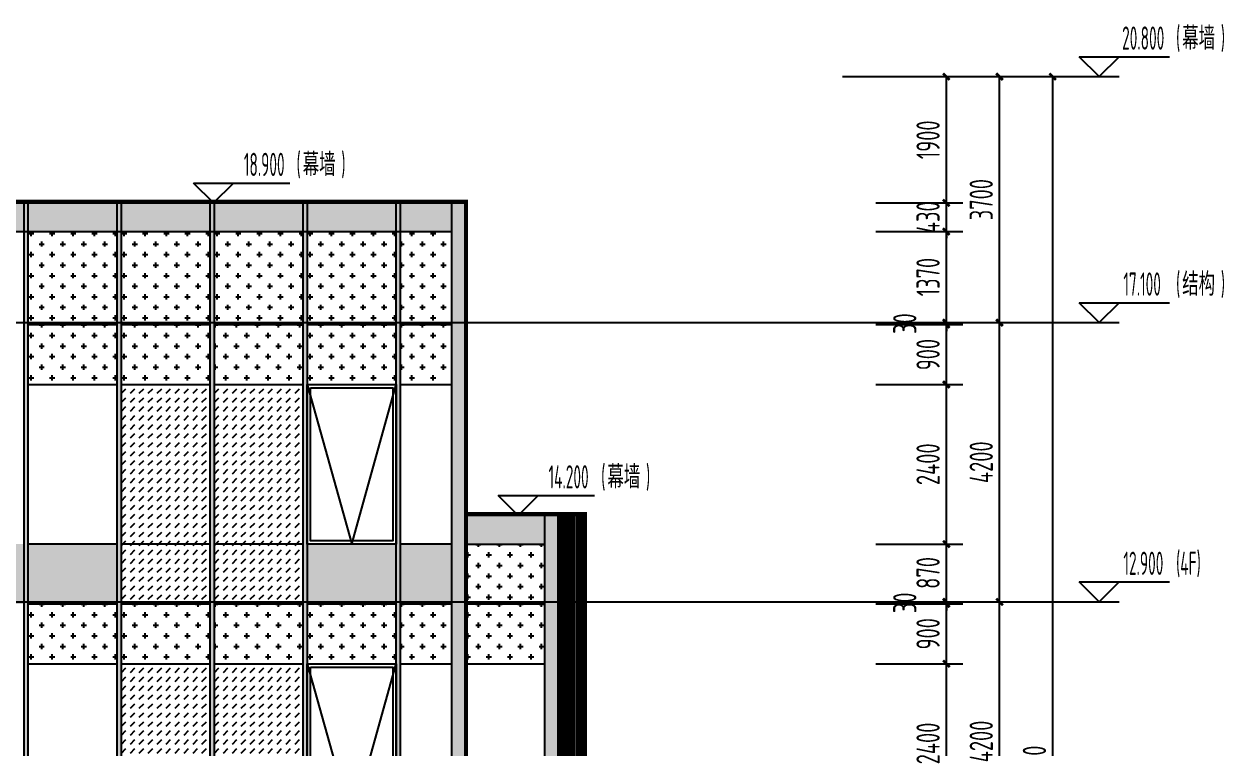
# Model space of a CAD drawing. Extents: x -863035 to 270371, y -8918 to 240488.
# Drawn here: x -811102 to -793047, y 158158 to 169048 of the extents above; entities that cross this region are included whole.
import ezdxf

# ---------------------------------------------------------------- set-up
doc = ezdxf.new("R2010")
doc.units = 0
doc.header["$LTSCALE"] = 1000
doc.header["$MEASUREMENT"] = 0
doc.linetypes.add('109-34 轴网$0$L1$0$$AUDIT_BAD_LTYPE1', pattern=[0])
for name, color, linetype in [('01-标注_尺寸', 124, 'Continuous'), ('01-标注_标高', 200, 'Continuous'), ('01-标注_轴线坐标', 132, 'Continuous'), ('02-TEXT_标注', 130, 'Continuous'), ('05-填充_156', 156, 'Continuous'), ('05-填充_18', 18, 'Continuous'), ('05-填充_天正', 26, 'Continuous'), ('A-C_窗', 140, 'Continuous'), ('D_铝板', 181, 'Continuous'), ('E-立面', 255, 'Continuous'), ('E-立面轮廓', 241, 'Continuous')]:
    doc.layers.add(name, color=color, linetype=linetype)
doc.layers.add('04-不打印_辅助线', color=165, linetype='Continuous', plot=False)
doc.styles.add('_TCH_DIM', font='ROS1', dxfattribs={"width": 0.75, "bigfont": 'JD'})
doc.styles.add('_TCH_DIM_T3', font='ROS1', dxfattribs={"width": 0.75, "bigfont": 'JD'})
doc.dimstyles.new('_TCH_ARCH&&100', dxfattribs={"dimtxt": 350, "dimasz": 100, "dimexe": 250, "dimexo": 300, "dimgap": 100, "dimtad": 1, "dimdec": 0, "dimzin": 0, "dimdsep": 46, "dimtxsty": '_TCH_DIM_T3', "dimblk": 'ARCHTICK', "dimcen": 0.09, "dimclrt": 7, "dimazin": 2, "dimtfac": 1, "dimtdec": 0, "dimtix": 1, "dimtmove": 2, "dimatfit": 3, "dimfxl": 0, "dimtolj": 1, "dimtzin": 0, "dimarcsym": 0})
pattern_1 = [(0, (-1337218.24, 102853.57), (158.75, 158.75), [79.375, -238.125]), (90, (-1337178.55, 102813.88), (-158.75, 158.75), [79.375, -238.125])]
pattern_2 = [(0, (-1337218.24, 107053.57), (158.75, 158.75), [79.375, -238.125]), (90, (-1337178.55, 107013.88), (-158.75, 158.75), [79.375, -238.125])]

# ---------------------------------------------------------------- blocks, each defined once
blk = doc.blocks.new('*U23')
at = {"layer": '05-填充_18'}
h = blk.add_hatch(color=256, dxfattribs=at)
h.dxf.hatch_style = 1
h.paths.add_polyline_path([(60, -15050), (0, -15050), (0, 310), (60, 310)])
blk.add_lwpolyline([(60, -15050), (0, -15050), (0, 310), (60, 310)], close=True)
blk = doc.blocks.new('A$C2DDF4F07')
at = {"layer": 'A-C_窗'}
for points in [[(0, 2400), (1340, 2400), (1340, 0), (0, 0)], [(50, 2350), (1290, 2350), (1290, 50), (50, 50)]]:
    blk.add_lwpolyline(points, close=True, dxfattribs=at)
blk.add_lwpolyline([(0, 2400), (670, 0), (1340, 2400)], dxfattribs=at)
blk = doc.blocks.new('_ArchTick')
at = {"color": 0, "linetype": 'ByBlock', "const_width": 0.4}
blk.add_lwpolyline([(-0.5, -0.5), (0.5, 0.5)], dxfattribs=at)
blk = doc.blocks.new('*D227')
at = {"layer": '01-标注_轴线坐标', "color": 0, "lineweight": -2, "transparency": 16777216}
for p, q in [((-797988, 168256), (-795375, 168256)), ((-795625, 147356), (-795625, 168256)), ((-797988, 147356), (-795375, 147356))]:
    blk.add_line(p, q, dxfattribs=at)
at = {"layer": 'Defpoints', "color": 0, "transparency": 16777216}
for p in [(-798288, 168256), (-795625, 168256), (-798288, 147356)]:
    blk.add_point(p, dxfattribs=at)
at = {"layer": '01-标注_轴线坐标', "color": 0, "lineweight": -2, "transparency": 16777216, "xscale": 100, "yscale": 100, "zscale": 100}
for p, rotation in [((-795625, 168256), 90), ((-795625, 147356), 270)]:
    blk.add_blockref('_ArchTick', p, dxfattribs=dict(at, rotation=rotation))
at = {"layer": '01-标注_轴线坐标', "color": 7, "transparency": 16777216, "insert": (-795900, 157806), "char_height": 350, "attachment_point": 5, "rotation": 90, "style": '_TCH_DIM_T3'}
blk.add_mtext('\\A1;20900', dxfattribs=at)
blk = doc.blocks.new('*D255')
at = {"layer": '01-标注_尺寸', "color": 0, "lineweight": -2, "transparency": 16777216}
for p, q in [((-798288, 168256), (-796975, 168256)), ((-797225, 166356), (-797225, 168256)), ((-798288, 166356), (-796975, 166356))]:
    blk.add_line(p, q, dxfattribs=at)
at = {"layer": 'Defpoints', "color": 0, "transparency": 16777216}
for p in [(-798588, 168256), (-797225, 168256), (-798588, 166356)]:
    blk.add_point(p, dxfattribs=at)
at = {"layer": '01-标注_尺寸', "color": 0, "lineweight": -2, "transparency": 16777216, "xscale": 100, "yscale": 100, "zscale": 100}
for p, rotation in [((-797225, 168256), 90), ((-797225, 166356), 270)]:
    blk.add_blockref('_ArchTick', p, dxfattribs=dict(at, rotation=rotation))
at = {"layer": '01-标注_尺寸', "color": 7, "transparency": 16777216, "insert": (-797500, 167306), "char_height": 350, "attachment_point": 5, "rotation": 90, "style": '_TCH_DIM_T3'}
blk.add_mtext('\\A1;1900', dxfattribs=at)
blk = doc.blocks.new('*D256')
at = {"layer": '01-标注_尺寸', "color": 0, "lineweight": -2, "transparency": 16777216}
for p, q in [((-798288, 166356), (-796975, 166356)), ((-797225, 166356), (-797225, 166456)), ((-797225, 165926), (-797225, 166356)), ((-798288, 165926), (-796975, 165926)), ((-797225, 165926), (-797225, 165826))]:
    blk.add_line(p, q, dxfattribs=at)
at = {"layer": 'Defpoints', "color": 0, "transparency": 16777216}
for p in [(-798588, 166356), (-797225, 166356), (-798588, 165926)]:
    blk.add_point(p, dxfattribs=at)
at = {"layer": '01-标注_尺寸', "color": 0, "lineweight": -2, "transparency": 16777216, "xscale": 100, "yscale": 100, "zscale": 100}
for p, rotation in [((-797225, 166356), 270), ((-797225, 165926), 90)]:
    blk.add_blockref('_ArchTick', p, dxfattribs=dict(at, rotation=rotation))
at = {"layer": '01-标注_尺寸', "color": 7, "transparency": 16777216, "insert": (-797500, 166141), "char_height": 350, "attachment_point": 5, "rotation": 90, "style": '_TCH_DIM_T3'}
blk.add_mtext('\\A1;430', dxfattribs=at)
blk = doc.blocks.new('*D257')
at = {"layer": '01-标注_尺寸', "color": 0, "lineweight": -2, "transparency": 16777216}
for p, q in [((-798288, 165926), (-796975, 165926)), ((-797225, 164556), (-797225, 165926)), ((-798288, 164556), (-796975, 164556))]:
    blk.add_line(p, q, dxfattribs=at)
at = {"layer": 'Defpoints', "color": 0, "transparency": 16777216}
for p in [(-798588, 165926), (-797225, 165926), (-798588, 164556)]:
    blk.add_point(p, dxfattribs=at)
at = {"layer": '01-标注_尺寸', "color": 0, "lineweight": -2, "transparency": 16777216, "xscale": 100, "yscale": 100, "zscale": 100}
for p, rotation in [((-797225, 165926), 90), ((-797225, 164556), 270)]:
    blk.add_blockref('_ArchTick', p, dxfattribs=dict(at, rotation=rotation))
at = {"layer": '01-标注_尺寸', "color": 7, "transparency": 16777216, "insert": (-797500, 165241), "char_height": 350, "attachment_point": 5, "rotation": 90, "style": '_TCH_DIM_T3'}
blk.add_mtext('\\A1;1370', dxfattribs=at)
blk = doc.blocks.new('*D258')
at = {"layer": '01-标注_尺寸', "color": 0, "lineweight": -2, "transparency": 16777216}
for p, q in [((-797225, 164556), (-797225, 164656)), ((-798288, 164556), (-796975, 164556)), ((-798288, 164526), (-796975, 164526)), ((-797225, 164526), (-797225, 164556)), ((-797225, 164526), (-797225, 164426))]:
    blk.add_line(p, q, dxfattribs=at)
at = {"layer": 'Defpoints', "color": 0, "transparency": 16777216}
for p in [(-798588, 164556), (-798588, 164526), (-797225, 164556)]:
    blk.add_point(p, dxfattribs=at)
at = {"layer": '01-标注_尺寸', "color": 0, "lineweight": -2, "transparency": 16777216, "xscale": 100, "yscale": 100, "zscale": 100}
for p, rotation in [((-797225, 164556), 270), ((-797225, 164526), 90)]:
    blk.add_blockref('_ArchTick', p, dxfattribs=dict(at, rotation=rotation))
at = {"layer": '01-标注_尺寸', "color": 7, "transparency": 16777216, "insert": (-797850, 164541), "char_height": 350, "attachment_point": 5, "rotation": 90, "style": '_TCH_DIM_T3'}
blk.add_mtext('\\A1;30', dxfattribs=at)
blk = doc.blocks.new('*D259')
at = {"layer": '01-标注_尺寸', "color": 0, "lineweight": -2, "transparency": 16777216}
for p, q in [((-798288, 164526), (-796975, 164526)), ((-797225, 163626), (-797225, 164526)), ((-798288, 163626), (-796975, 163626))]:
    blk.add_line(p, q, dxfattribs=at)
at = {"layer": 'Defpoints', "color": 0, "transparency": 16777216}
for p in [(-798588, 164526), (-797225, 164526), (-798588, 163626)]:
    blk.add_point(p, dxfattribs=at)
at = {"layer": '01-标注_尺寸', "color": 0, "lineweight": -2, "transparency": 16777216, "xscale": 100, "yscale": 100, "zscale": 100}
for p, rotation in [((-797225, 164526), 90), ((-797225, 163626), 270)]:
    blk.add_blockref('_ArchTick', p, dxfattribs=dict(at, rotation=rotation))
at = {"layer": '01-标注_尺寸', "color": 7, "transparency": 16777216, "insert": (-797500, 164076), "char_height": 350, "attachment_point": 5, "rotation": 90, "style": '_TCH_DIM_T3'}
blk.add_mtext('\\A1;900', dxfattribs=at)
blk = doc.blocks.new('*D260')
at = {"layer": '01-标注_尺寸', "color": 0, "lineweight": -2, "transparency": 16777216}
for p, q in [((-798288, 163626), (-796975, 163626)), ((-797225, 161226), (-797225, 163626)), ((-798288, 161226), (-796975, 161226))]:
    blk.add_line(p, q, dxfattribs=at)
at = {"layer": 'Defpoints', "color": 0, "transparency": 16777216}
for p in [(-798588, 163626), (-797225, 163626), (-798588, 161226)]:
    blk.add_point(p, dxfattribs=at)
at = {"layer": '01-标注_尺寸', "color": 0, "lineweight": -2, "transparency": 16777216, "xscale": 100, "yscale": 100, "zscale": 100}
for p, rotation in [((-797225, 163626), 90), ((-797225, 161226), 270)]:
    blk.add_blockref('_ArchTick', p, dxfattribs=dict(at, rotation=rotation))
at = {"layer": '01-标注_尺寸', "color": 7, "transparency": 16777216, "insert": (-797500, 162426), "char_height": 350, "attachment_point": 5, "rotation": 90, "style": '_TCH_DIM_T3'}
blk.add_mtext('\\A1;2400', dxfattribs=at)
blk = doc.blocks.new('*D261')
at = {"layer": '01-标注_尺寸', "color": 0, "lineweight": -2, "transparency": 16777216}
for p, q in [((-798288, 161226), (-796975, 161226)), ((-797225, 160356), (-797225, 161226)), ((-798288, 160356), (-796975, 160356))]:
    blk.add_line(p, q, dxfattribs=at)
at = {"layer": 'Defpoints', "color": 0, "transparency": 16777216}
for p in [(-798588, 161226), (-797225, 161226), (-798588, 160356)]:
    blk.add_point(p, dxfattribs=at)
at = {"layer": '01-标注_尺寸', "color": 0, "lineweight": -2, "transparency": 16777216, "xscale": 100, "yscale": 100, "zscale": 100}
for p, rotation in [((-797225, 161226), 90), ((-797225, 160356), 270)]:
    blk.add_blockref('_ArchTick', p, dxfattribs=dict(at, rotation=rotation))
at = {"layer": '01-标注_尺寸', "color": 7, "transparency": 16777216, "insert": (-797500, 160791), "char_height": 350, "attachment_point": 5, "rotation": 90, "style": '_TCH_DIM_T3'}
blk.add_mtext('\\A1;870', dxfattribs=at)
blk = doc.blocks.new('*D262')
at = {"layer": '01-标注_尺寸', "color": 0, "lineweight": -2, "transparency": 16777216}
for p, q in [((-798288, 160356), (-796975, 160356)), ((-798288, 160326), (-796975, 160326)), ((-797225, 160356), (-797225, 160456)), ((-797225, 160326), (-797225, 160356)), ((-797225, 160326), (-797225, 160226))]:
    blk.add_line(p, q, dxfattribs=at)
at = {"layer": 'Defpoints', "color": 0, "transparency": 16777216}
for p in [(-798588, 160356), (-798588, 160326), (-797225, 160356)]:
    blk.add_point(p, dxfattribs=at)
at = {"layer": '01-标注_尺寸', "color": 0, "lineweight": -2, "transparency": 16777216, "xscale": 100, "yscale": 100, "zscale": 100}
for p, rotation in [((-797225, 160356), 270), ((-797225, 160326), 90)]:
    blk.add_blockref('_ArchTick', p, dxfattribs=dict(at, rotation=rotation))
at = {"layer": '01-标注_尺寸', "color": 7, "transparency": 16777216, "insert": (-797850, 160341), "char_height": 350, "attachment_point": 5, "rotation": 90, "style": '_TCH_DIM_T3'}
blk.add_mtext('\\A1;30', dxfattribs=at)
blk = doc.blocks.new('*D263')
at = {"layer": '01-标注_尺寸', "color": 0, "lineweight": -2, "transparency": 16777216}
for p, q in [((-798288, 160326), (-796975, 160326)), ((-797225, 159426), (-797225, 160326)), ((-798288, 159426), (-796975, 159426))]:
    blk.add_line(p, q, dxfattribs=at)
at = {"layer": 'Defpoints', "color": 0, "transparency": 16777216}
for p in [(-798588, 160326), (-797225, 160326), (-798588, 159426)]:
    blk.add_point(p, dxfattribs=at)
at = {"layer": '01-标注_尺寸', "color": 0, "lineweight": -2, "transparency": 16777216, "xscale": 100, "yscale": 100, "zscale": 100}
for p, rotation in [((-797225, 160326), 90), ((-797225, 159426), 270)]:
    blk.add_blockref('_ArchTick', p, dxfattribs=dict(at, rotation=rotation))
at = {"layer": '01-标注_尺寸', "color": 7, "transparency": 16777216, "insert": (-797500, 159876), "char_height": 350, "attachment_point": 5, "rotation": 90, "style": '_TCH_DIM_T3'}
blk.add_mtext('\\A1;900', dxfattribs=at)
blk = doc.blocks.new('*D264')
at = {"layer": '01-标注_尺寸', "color": 0, "lineweight": -2, "transparency": 16777216}
for p, q in [((-798288, 159426), (-796975, 159426)), ((-797225, 157026), (-797225, 159426)), ((-798288, 157026), (-796975, 157026))]:
    blk.add_line(p, q, dxfattribs=at)
at = {"layer": 'Defpoints', "color": 0, "transparency": 16777216}
for p in [(-798588, 159426), (-797225, 159426), (-798588, 157026)]:
    blk.add_point(p, dxfattribs=at)
at = {"layer": '01-标注_尺寸', "color": 0, "lineweight": -2, "transparency": 16777216, "xscale": 100, "yscale": 100, "zscale": 100}
for p, rotation in [((-797225, 159426), 90), ((-797225, 157026), 270)]:
    blk.add_blockref('_ArchTick', p, dxfattribs=dict(at, rotation=rotation))
at = {"layer": '01-标注_尺寸', "color": 7, "transparency": 16777216, "insert": (-797500, 158226), "char_height": 350, "attachment_point": 5, "rotation": 90, "style": '_TCH_DIM_T3'}
blk.add_mtext('\\A1;2400', dxfattribs=at)
blk = doc.blocks.new('*D278')
at = {"layer": '01-标注_轴线坐标', "color": 0, "lineweight": -2, "transparency": 16777216}
for p, q in [((-798788, 160356), (-796175, 160356)), ((-796425, 156156), (-796425, 160356)), ((-798788, 156156), (-796175, 156156))]:
    blk.add_line(p, q, dxfattribs=at)
at = {"layer": 'Defpoints', "color": 0, "transparency": 16777216}
for p in [(-799088, 160356), (-796425, 160356), (-799088, 156156)]:
    blk.add_point(p, dxfattribs=at)
at = {"layer": '01-标注_轴线坐标', "color": 0, "lineweight": -2, "transparency": 16777216, "xscale": 100, "yscale": 100, "zscale": 100}
for p, rotation in [((-796425, 160356), 90), ((-796425, 156156), 270)]:
    blk.add_blockref('_ArchTick', p, dxfattribs=dict(at, rotation=rotation))
at = {"layer": '01-标注_轴线坐标', "color": 7, "transparency": 16777216, "insert": (-796700, 158256), "char_height": 350, "attachment_point": 5, "rotation": 90, "style": '_TCH_DIM_T3'}
blk.add_mtext('\\A1;4200', dxfattribs=at)
blk = doc.blocks.new('*D279')
at = {"layer": '01-标注_轴线坐标', "color": 0, "lineweight": -2, "transparency": 16777216}
for p, q in [((-798788, 164556), (-796175, 164556)), ((-796425, 160356), (-796425, 164556)), ((-798788, 160356), (-796175, 160356))]:
    blk.add_line(p, q, dxfattribs=at)
at = {"layer": 'Defpoints', "color": 0, "transparency": 16777216}
for p in [(-799088, 164556), (-796425, 164556), (-799088, 160356)]:
    blk.add_point(p, dxfattribs=at)
at = {"layer": '01-标注_轴线坐标', "color": 0, "lineweight": -2, "transparency": 16777216, "xscale": 100, "yscale": 100, "zscale": 100}
for p, rotation in [((-796425, 164556), 90), ((-796425, 160356), 270)]:
    blk.add_blockref('_ArchTick', p, dxfattribs=dict(at, rotation=rotation))
at = {"layer": '01-标注_轴线坐标', "color": 7, "transparency": 16777216, "insert": (-796700, 162456), "char_height": 350, "attachment_point": 5, "rotation": 90, "style": '_TCH_DIM_T3'}
blk.add_mtext('\\A1;4200', dxfattribs=at)
blk = doc.blocks.new('*D280')
at = {"layer": '01-标注_轴线坐标', "color": 0, "lineweight": -2, "transparency": 16777216}
for p, q in [((-798788, 168256), (-796175, 168256)), ((-796425, 164556), (-796425, 168256)), ((-798788, 164556), (-796175, 164556))]:
    blk.add_line(p, q, dxfattribs=at)
at = {"layer": 'Defpoints', "color": 0, "transparency": 16777216}
for p in [(-799088, 168256), (-796425, 168256), (-799088, 164556)]:
    blk.add_point(p, dxfattribs=at)
at = {"layer": '01-标注_轴线坐标', "color": 0, "lineweight": -2, "transparency": 16777216, "xscale": 100, "yscale": 100, "zscale": 100}
for p, rotation in [((-796425, 168256), 90), ((-796425, 164556), 270)]:
    blk.add_blockref('_ArchTick', p, dxfattribs=dict(at, rotation=rotation))
at = {"layer": '01-标注_轴线坐标', "color": 7, "transparency": 16777216, "insert": (-796700, 166406), "char_height": 350, "attachment_point": 5, "rotation": 90, "style": '_TCH_DIM_T3'}
blk.add_mtext('\\A1;3700', dxfattribs=at)

msp = doc.modelspace()

# ---------------------------------------------------------------- hatches: boundary and pattern name
at = {"layer": '05-填充_156'}
h = msp.add_hatch(dxfattribs=at)
h.set_pattern_fill('CROSS', color=136, scale=100)
h.set_pattern_definition([(0, (-1341418.24, 107953.57), (158.75, 158.75), [79.375, -238.125]), (90, (-1341378.55, 107913.88), (-158.75, 158.75), [79.375, -238.125])])
h.paths.add_polyline_path([(-809701.8, 165926.2), (-811041.8, 165926.2), (-811041.8, 164526.2), (-809701.8, 164526.2)])
h = msp.add_hatch(dxfattribs=at)
h.set_pattern_fill('CROSS', color=136, scale=100)
h.set_pattern_definition([(0, (-1340018.24, 107953.57), (158.75, 158.75), [79.375, -238.125]), (90, (-1339978.55, 107913.88), (-158.75, 158.75), [79.375, -238.125])])
h.paths.add_polyline_path([(-808301.8, 165926.2), (-809641.8, 165926.2), (-809641.8, 164526.2), (-808301.8, 164526.2)])
h = msp.add_hatch(dxfattribs=at)
h.set_pattern_fill('CROSS', color=136, scale=100)
h.set_pattern_definition([(0, (-1338618.24, 107953.57), (158.75, 158.75), [79.375, -238.125]), (90, (-1338578.55, 107913.88), (-158.75, 158.75), [79.375, -238.125])])
h.paths.add_polyline_path([(-806901.8, 165926.2), (-808241.8, 165926.2), (-808241.8, 164526.2), (-806901.8, 164526.2)])
h = msp.add_hatch(dxfattribs=at)
h.set_pattern_fill('CROSS', color=136, scale=100)
h.set_pattern_definition([(0, (-1337218.24, 107953.57), (158.75, 158.75), [79.375, -238.125]), (90, (-1337178.55, 107913.88), (-158.75, 158.75), [79.375, -238.125])])
h.paths.add_polyline_path([(-805501.8, 165926.2), (-806841.8, 165926.2), (-806841.8, 164526.2), (-805501.8, 164526.2)])
h = msp.add_hatch(dxfattribs=at)
h.set_pattern_fill('CROSS', color=136, scale=100)
h.set_pattern_definition([(0, (-1334418.24, 107953.57), (158.75, 158.75), [79.375, -238.125]), (90, (-1334378.55, 107913.88), (-158.75, 158.75), [79.375, -238.125])])
h.paths.add_polyline_path([(-804671.8, 165926.2), (-805441.8, 165926.2), (-805441.8, 164526.2), (-804671.8, 164526.2)])
h = msp.add_hatch(dxfattribs=at)
h.set_pattern_fill('CROSS', color=136, scale=100)
h.set_pattern_definition([(0, (-1341418.24, 107053.57), (158.75, 158.75), [79.375, -238.125]), (90, (-1341378.55, 107013.88), (-158.75, 158.75), [79.375, -238.125])])
h.paths.add_polyline_path([(-809701.8, 164526.2), (-811041.8, 164526.2), (-811041.8, 163626.2), (-809701.8, 163626.2)])
h = msp.add_hatch(dxfattribs=at)
h.set_pattern_fill('CROSS', color=136, scale=100)
h.set_pattern_definition([(0, (-1340018.24, 107053.57), (158.75, 158.75), [79.375, -238.125]), (90, (-1339978.55, 107013.88), (-158.75, 158.75), [79.375, -238.125])])
h.paths.add_polyline_path([(-808301.8, 164526.2), (-809641.8, 164526.2), (-809641.8, 163626.2), (-808301.8, 163626.2)])
h = msp.add_hatch(dxfattribs=at)
h.set_pattern_fill('CROSS', color=136, scale=100)
h.set_pattern_definition(pattern_2)
h.paths.add_polyline_path([(-806901.8, 164526.2), (-808241.8, 164526.2), (-808241.8, 163626.2), (-806901.8, 163626.2)])
h = msp.add_hatch(dxfattribs=at)
h.set_pattern_fill('CROSS', color=136, scale=100)
h.set_pattern_definition(pattern_2)
h.paths.add_polyline_path([(-805501.8, 164526.2), (-806841.8, 164526.2), (-806841.8, 163626.2), (-805501.8, 163626.2)])
h = msp.add_hatch(dxfattribs=at)
h.set_pattern_fill('CROSS', color=136, scale=100)
h.set_pattern_definition([(0, (-1334418.24, 107053.57), (158.75, 158.75), [79.375, -238.125]), (90, (-1334378.55, 107013.88), (-158.75, 158.75), [79.375, -238.125])])
h.paths.add_polyline_path([(-804671.8, 164526.2), (-805441.8, 164526.2), (-805441.8, 163626.2), (-804671.8, 163626.2)])
h = msp.add_hatch(dxfattribs=at)
h.set_pattern_fill('DASH', color=256, scale=100, angle=45)
h.set_pattern_definition([(45, (-1338618.24, 107053.57), (1e-14, 134.703842), [95.25, -95.25])])
h.paths.add_polyline_path([(-808301.8, 163626.2), (-809641.8, 163626.2), (-809641.8, 160326.2), (-808301.8, 160326.2)])
h = msp.add_hatch(dxfattribs=at)
h.set_pattern_fill('DASH', color=256, scale=100, angle=45)
h.set_pattern_definition([(45, (-1337218.24, 107053.57), (1e-14, 134.703842), [95.25, -95.25])])
h.paths.add_polyline_path([(-806901.8, 163626.2), (-808241.8, 163626.2), (-808241.8, 160326.2), (-806901.8, 160326.2)])
h = msp.add_hatch(dxfattribs=at)
h.set_pattern_fill('CROSS', color=136, scale=100)
h.set_pattern_definition([(0, (-1334848.24, 103753.57), (158.75, 158.75), [79.375, -238.125]), (90, (-1334808.55, 103713.88), (-158.75, 158.75), [79.375, -238.125])])
h.paths.add_polyline_path([(-803271.8, 161226.2), (-804471.8, 161226.2), (-804471.8, 160326.2), (-803271.8, 160326.2)])
h = msp.add_hatch(dxfattribs=at)
h.set_pattern_fill('CROSS', color=136, scale=100)
h.set_pattern_definition([(0, (-1341418.24, 102853.57), (158.75, 158.75), [79.375, -238.125]), (90, (-1341378.55, 102813.88), (-158.75, 158.75), [79.375, -238.125])])
h.paths.add_polyline_path([(-809701.8, 160326.2), (-811041.8, 160326.2), (-811041.8, 159426.2), (-809701.8, 159426.2)])
h = msp.add_hatch(dxfattribs=at)
h.set_pattern_fill('CROSS', color=136, scale=100)
h.set_pattern_definition([(0, (-1340018.24, 102853.57), (158.75, 158.75), [79.375, -238.125]), (90, (-1339978.55, 102813.88), (-158.75, 158.75), [79.375, -238.125])])
h.paths.add_polyline_path([(-808301.8, 160326.2), (-809641.8, 160326.2), (-809641.8, 159426.2), (-808301.8, 159426.2)])
h = msp.add_hatch(dxfattribs=at)
h.set_pattern_fill('CROSS', color=136, scale=100)
h.set_pattern_definition(pattern_1)
h.paths.add_polyline_path([(-806901.8, 160326.2), (-808241.8, 160326.2), (-808241.8, 159426.2), (-806901.8, 159426.2)])
h = msp.add_hatch(dxfattribs=at)
h.set_pattern_fill('CROSS', color=136, scale=100)
h.set_pattern_definition(pattern_1)
h.paths.add_polyline_path([(-805501.8, 160326.2), (-806841.8, 160326.2), (-806841.8, 159426.2), (-805501.8, 159426.2)])
h = msp.add_hatch(dxfattribs=at)
h.set_pattern_fill('CROSS', color=136, scale=100)
h.set_pattern_definition([(0, (-1334418.24, 102853.57), (158.75, 158.75), [79.375, -238.125]), (90, (-1334378.55, 102813.88), (-158.75, 158.75), [79.375, -238.125])])
h.paths.add_polyline_path([(-804671.8, 160326.2), (-805441.8, 160326.2), (-805441.8, 159426.2), (-804671.8, 159426.2)])
h = msp.add_hatch(dxfattribs=at)
h.set_pattern_fill('CROSS', color=136, scale=100)
h.set_pattern_definition([(0, (-1334848.24, 102853.57), (158.75, 158.75), [79.375, -238.125]), (90, (-1334808.55, 102813.88), (-158.75, 158.75), [79.375, -238.125])])
h.paths.add_polyline_path([(-803271.8, 160326.2), (-804471.8, 160326.2), (-804471.8, 159426.2), (-803271.8, 159426.2)])
h = msp.add_hatch(dxfattribs=at)
h.set_pattern_fill('DASH', color=256, scale=100, angle=45)
h.set_pattern_definition([(45, (-1338618.24, 102853.57), (1e-14, 134.703842), [95.25, -95.25])])
h.paths.add_polyline_path([(-808301.8, 159426.2), (-809641.8, 159426.2), (-809641.8, 156126.2), (-808301.8, 156126.2)])
h = msp.add_hatch(dxfattribs=at)
h.set_pattern_fill('DASH', color=256, scale=100, angle=45)
h.set_pattern_definition([(45, (-1337218.24, 102853.57), (1e-14, 134.703842), [95.25, -95.25])])
h.paths.add_polyline_path([(-806901.8, 159426.2), (-808241.8, 159426.2), (-808241.8, 156126.2), (-806901.8, 156126.2)])
at = {"layer": '05-填充_18'}
h = msp.add_hatch(color=256, dxfattribs=at)
h.dxf.hatch_style = 1
h.paths.add_polyline_path([(-804671.8, 166356.2), (-815871.8, 166356.2), (-815871.8, 165926.2), (-804671.8, 165926.2)])
h = msp.add_hatch(color=256, dxfattribs=at)
h.dxf.hatch_style = 1
h.paths.add_polyline_path([(-804471.8, 166356.2), (-804671.8, 166356.2), (-804671.8, 150996.2), (-804471.8, 150996.2)])
h = msp.add_hatch(color=256, dxfattribs=at)
h.dxf.hatch_style = 1
h.paths.add_polyline_path([(-803271.8, 161656.2), (-804471.8, 161656.2), (-804471.8, 161226.2), (-803271.8, 161226.2)])
h = msp.add_hatch(color=256, dxfattribs=at)
h.dxf.hatch_style = 1
h.paths.add_polyline_path([(-802681.8, 161656.2), (-803271.8, 161656.2), (-803271.8, 150996.2), (-802681.8, 150996.2)])
at = {"layer": '05-填充_天正'}
h = msp.add_hatch(dxfattribs=at)
h.set_pattern_fill('AR-CONC', color=256, scale=200)
h.set_pattern_definition([(50, (-468083.67, 4200), (364.36934, -31.87817), [38.1, -419.1]), (355, (-468083.67, 4200), (-70.48565, 382.1133), [30.48, -335.28]), (100.451, (-468053.3, 4197.34), (293.885, 350.23338), [32.38, -356.18]), (46.1842, (-468083.67, 4301.6), (542.1581, -84.08466), [57.15, -628.65]), (96.6356, (-468038.5, 4294.6), (474.8085, 494.8511), [48.57, -534.27]), (351.184, (-468083.67, 4301.6), (474.8092, 494.8502), [45.72, -502.92]), (21, (-468032.87, 4276.2), (303.22976, -204.53104), [38.1, -419.1]), (326, (-468032.87, 4276.2), (123.60406, 368.37593), [30.48, -335.28]), (71.4514, (-468007.6, 4259.16), (426.83298, 163.84572), [32.38, -356.18]), (37.5, (-468083.67, 4200), (6.177207, 169.110078), [0, -331.216, 0, -340.36, 0, -336.55]), (7.5, (-468083.67, 4200), (133.639325, 200.36115), [0, -194.056, 0, -323.596, 0, -128.27]), (327.5, (-468196.95, 4200), (271.18119, -11.45749), [0, -127, 0, -396.24, 0, -525.78]), (317.5, (-468247.75, 4200), (296.25836, 50.85298), [0, -165.1, 0, -263.144, 0, -373.38])])
h.paths.add_polyline_path([(-805441.8, 160326.2), (-804671.8, 160326.2), (-804671.8, 161226.2), (-805441.8, 161226.2)])
h.paths.add_polyline_path([(-806841.8, 160326.2), (-805501.8, 160326.2), (-805501.8, 161226.2), (-806841.8, 161226.2)])
h.paths.add_polyline_path([(-811041.8, 161226.2), (-809701.8, 161226.2), (-809701.8, 160326.2), (-811041.8, 160326.2)])
h.paths.add_polyline_path([(-812441.8, 160326.2), (-811101.8, 160326.2), (-811101.8, 161226.2), (-812441.8, 161226.2)])
h.paths.add_polyline_path([(-813841.8, 161226.2), (-812501.8, 161226.2), (-812501.8, 160326.2), (-813841.8, 160326.2)])
h.paths.add_polyline_path([(-815241.8, 160326.2), (-813901.8, 160326.2), (-813901.8, 161226.2), (-815241.8, 161226.2)])
h.paths.add_polyline_path([(-816641.8, 160326.2), (-815871.8, 160326.2), (-815871.8, 161226.2), (-816641.8, 161226.2)])
h.paths.add_polyline_path([(-818041.8, 161226.2), (-816701.8, 161226.2), (-816701.8, 160326.2), (-818041.8, 160326.2)])
h.paths.add_polyline_path([(-819441.8, 160326.2), (-818101.8, 160326.2), (-818101.8, 161226.2), (-819441.8, 161226.2)])
h.paths.add_polyline_path([(-820841.8, 160326.2), (-819501.8, 160326.2), (-819501.8, 161226.2), (-820841.8, 161226.2)])
h.paths.add_polyline_path([(-822241.8, 161226.2), (-821471.8, 161226.2), (-821471.8, 160326.2), (-822241.8, 160326.2)])
h.paths.add_polyline_path([(-823641.8, 160326.2), (-822301.8, 160326.2), (-822301.8, 161226.2), (-823641.8, 161226.2)])
h.paths.add_polyline_path([(-827841.8, 160326.2), (-826501.8, 160326.2), (-826501.8, 161226.2), (-827841.8, 161226.2)])
h.paths.add_polyline_path([(-829241.8, 161226.2), (-827901.8, 161226.2), (-827901.8, 160326.2), (-829241.8, 160326.2)])
h.paths.add_polyline_path([(-830641.8, 160326.2), (-829301.8, 160326.2), (-829301.8, 161226.2), (-830641.8, 161226.2)])
h.paths.add_polyline_path([(-832041.8, 161226.2), (-830701.8, 161226.2), (-830701.8, 160326.2), (-832041.8, 160326.2)])
h.paths.add_polyline_path([(-832471.8, 160326.2), (-832101.8, 160326.2), (-832101.8, 161226.2), (-832471.8, 161226.2)])
h.paths.add_polyline_path([(-833441.8, 160326.2), (-832671.8, 160326.2), (-832671.8, 161226.2), (-833441.8, 161226.2)])
h.paths.add_polyline_path([(-836241.8, 161226.2), (-834901.8, 161226.2), (-834901.8, 160326.2), (-836241.8, 160326.2)])
h.paths.add_polyline_path([(-837641.8, 160326.2), (-836301.8, 160326.2), (-836301.8, 161226.2), (-837641.8, 161226.2)])
h.paths.add_polyline_path([(-839041.8, 161226.2), (-837701.8, 161226.2), (-837701.8, 160326.2), (-839041.8, 160326.2)])
h.paths.add_polyline_path([(-840441.8, 160326.2), (-839101.8, 160326.2), (-839101.8, 161226.2), (-840441.8, 161226.2)])
h.paths.add_polyline_path([(-844641.8, 161226.2), (-843301.8, 161226.2), (-843301.8, 160326.2), (-844641.8, 160326.2)])
h.paths.add_polyline_path([(-846041.8, 160326.2), (-844701.8, 160326.2), (-844701.8, 161226.2), (-846041.8, 161226.2)])
h.paths.add_polyline_path([(-847441.8, 160326.2), (-846101.8, 160326.2), (-846101.8, 161226.2), (-847441.8, 161226.2)])
h.paths.add_polyline_path([(-848841.8, 160326.2), (-847501.8, 160326.2), (-847501.8, 161226.2), (-848841.8, 161226.2)])
h.paths.add_polyline_path([(-851071.8, 160326.2), (-850301.8, 160326.2), (-850301.8, 161226.2), (-851071.8, 161226.2)])

# ---------------------------------------------------------------- linework, layer by layer
at = {"layer": '01-标注_标高'}
for p, q in [((-794924.9, 168256.2), (-795224.9, 168556.2)), ((-795224.9, 168556.2), (-793868.3, 168556.2)), ((-794924.9, 168256.2), (-794624.9, 168556.2)), ((-796424.9, 168256.2), (-794624.9, 168256.2)), ((-808251.3, 166356.2), (-808551.3, 166656.2)), ((-808551.3, 166656.2), (-807101.3, 166656.2)), ((-808251.3, 166356.2), (-807951.3, 166656.2)), ((-794924.9, 164556.2), (-795224.9, 164856.2)), ((-795224.9, 164856.2), (-793868.3, 164856.2)), ((-794924.9, 164556.2), (-794624.9, 164856.2)), ((-796424.9, 164556.2), (-794624.9, 164556.2)), ((-803667.4, 161656.2), (-803967.4, 161956.2)), ((-803967.4, 161956.2), (-802517.4, 161956.2)), ((-803667.4, 161656.2), (-803367.4, 161956.2)), ((-794924.9, 160356.2), (-795224.9, 160656.2)), ((-795224.9, 160656.2), (-793868.3, 160656.2)), ((-794924.9, 160356.2), (-794624.9, 160656.2)), ((-796424.9, 160356.2), (-794624.9, 160356.2))]:
    msp.add_line(p, q, dxfattribs=at)
at = {"layer": '04-不打印_辅助线'}
for points in [[(-858458.3, 164556.2), (-798546, 164556.2)], [(-858458.3, 160356.2), (-798546, 160356.2)]]:
    msp.add_lwpolyline(points, dxfattribs=at)
at = {"layer": 'A-C_窗'}
for points in [[(-811041.8, 164526.2), (-809701.8, 164526.2)], [(-809641.8, 164526.2), (-808301.8, 164526.2)], [(-808241.8, 164526.2), (-806901.8, 164526.2)], [(-806841.8, 164526.2), (-805501.8, 164526.2)], [(-805441.8, 164526.2), (-804671.8, 164526.2)], [(-811041.8, 163626.2), (-809701.8, 163626.2)], [(-809641.8, 163626.2), (-808301.8, 163626.2)], [(-808241.8, 163626.2), (-806901.8, 163626.2)], [(-806841.8, 163626.2), (-805501.8, 163626.2)], [(-805441.8, 163626.2), (-804671.8, 163626.2)], [(-809701.8, 161226.2), (-811041.8, 161226.2)], [(-808301.8, 161226.2), (-809641.8, 161226.2)], [(-806901.8, 161226.2), (-808241.8, 161226.2)], [(-805501.8, 161226.2), (-806841.8, 161226.2)], [(-804671.8, 161226.2), (-805441.8, 161226.2)], [(-811041.8, 160326.2), (-809701.8, 160326.2)], [(-809641.8, 160326.2), (-808301.8, 160326.2)], [(-808241.8, 160326.2), (-806901.8, 160326.2)], [(-806841.8, 160326.2), (-805501.8, 160326.2)], [(-805441.8, 160326.2), (-804671.8, 160326.2)], [(-804471.8, 160326.2), (-803271.8, 160326.2)], [(-811041.8, 159426.2), (-809701.8, 159426.2)], [(-809641.8, 159426.2), (-808301.8, 159426.2)], [(-808241.8, 159426.2), (-806901.8, 159426.2)], [(-806841.8, 159426.2), (-805501.8, 159426.2)], [(-805441.8, 159426.2), (-804671.8, 159426.2)], [(-804471.8, 159426.2), (-803271.8, 159426.2)]]:
    msp.add_lwpolyline(points, dxfattribs=at)
at = {"layer": 'D_铝板'}
for points in [[(-803071.8, 161656.2), (-803071.8, 150996.2)], [(-803041.8, 161656.2), (-803041.8, 150996.2)], [(-803011.8, 161656.2), (-803011.8, 150996.2)], [(-802981.8, 161656.2), (-802981.8, 150996.2)], [(-802951.8, 161656.2), (-802951.8, 150996.2)], [(-802921.8, 161656.2), (-802921.8, 150996.2)], [(-802891.8, 161656.2), (-802891.8, 150996.2)], [(-802861.8, 161656.2), (-802861.8, 150996.2)], [(-802831.8, 161656.2), (-802831.8, 150996.2)], [(-802791.8, 161656.2), (-802791.8, 150996.2)], [(-802771.8, 161656.2), (-802771.8, 150996.2)], [(-802741.8, 161656.2), (-802741.8, 150996.2)], [(-802711.8, 161656.2), (-802711.8, 150996.2)]]:
    msp.add_lwpolyline(points, dxfattribs=at)
at = {"layer": 'E-立面', "linetype": '109-34 轴网$0$L1$0$$AUDIT_BAD_LTYPE1'}
for points in [[(-832471.8, 166356.2), (-851271.8, 166356.2), (-851271.8, 150996.2), (-802681.8, 150996.2), (-802681.8, 161656.2), (-804471.8, 161656.2)], [(-815871.8, 166356.2), (-804471.8, 166356.2), (-804471.8, 150996.2)], [(-804671.8, 166356.2), (-804671.8, 150996.2)], [(-815871.8, 165926.2), (-804671.8, 165926.2)], [(-803271.8, 161656.2), (-803271.8, 150996.2)], [(-804471.8, 161226.2), (-803271.8, 161226.2)]]:
    msp.add_lwpolyline(points, dxfattribs=at)
at = {"layer": 'E-立面轮廓', "const_width": 50}
for points in [[(-832446.8, 150996.2), (-832446.8, 166381.2), (-851296.8, 166381.2), (-851296.8, 150971.2), (-802656.8, 150971.2), (-802656.8, 161681.2), (-804471.8, 161681.2)], [(-815871.8, 166381.2), (-804446.8, 166381.2), (-804446.8, 150996.2)]]:
    msp.add_lwpolyline(points, dxfattribs=at)

# ---------------------------------------------------------------- block references
at = {"layer": 'A-C_窗'}
for p in [(-806841.8, 161226.2), (-806841.8, 157026.2)]:
    msp.add_blockref('A$C2DDF4F07', p, dxfattribs=at)
at = {"layer": 'D_铝板'}
for p in [(-811101.8, 166046.3), (-809701.8, 166046.3), (-808301.8, 166046.3), (-806901.8, 166046.3), (-805501.8, 166046.3)]:
    msp.add_blockref('*U23', p, dxfattribs=at)

# ---------------------------------------------------------------- texts
at = {"layer": '02-TEXT_标注', "style": '_TCH_DIM'}
for s, height, width, p in [('20.800', 350, 0.5625, (-794580.8, 168661.2)), ('(', 350, 0.5625, (-793768.3, 168661.2)), ('幕墙', 347.29, 0.75, (-793676.4, 168661.2)), (')', 350, 0.5625, (-793094.5, 168661.2)), ('18.900', 350, 0.5625, (-807794.1, 166761.2)), ('(', 350, 0.5625, (-807001.3, 166761.2)), ('幕墙', 347.29, 0.75, (-806909.4, 166761.2)), (')', 350, 0.5625, (-806327.5, 166761.2)), ('17.100', 350, 0.5625, (-794561.1, 164961.2)), ('(', 350, 0.5625, (-793768.3, 164961.2)), ('结构', 347.29, 0.75, (-793676.4, 164961.2)), (')', 350, 0.5625, (-793094.5, 164961.2)), ('14.200', 350, 0.5625, (-803210.2, 162061.2)), ('(', 350, 0.5625, (-802417.4, 162061.2)), ('幕墙', 347.29, 0.75, (-802325.5, 162061.2)), (')', 350, 0.5625, (-801743.5, 162061.2)), ('12.900', 350, 0.5625, (-794561.1, 160761.2)), ('(4F)', 350, 0.5625, (-793768.3, 160761.2))]:
    msp.add_text(s, height=height, dxfattribs=dict(at, width=width)).set_placement(p)

# ---------------------------------------------------------------- dimensions: what is measured, and where the dimension line sits
at = {"layer": '01-标注_尺寸'}
for p1, p2, picture, middle in [((-798587.8, 166356.2), (-798587.8, 168256.2), '*D255', (-797499.9, 167306.2)), ((-798587.8, 165926.2), (-798587.8, 166356.2), '*D256', (-797499.9, 166141.2)), ((-798587.8, 164556.2), (-798587.8, 165926.2), '*D257', (-797499.9, 165241.2)), ((-798587.8, 163626.2), (-798587.8, 164526.2), '*D259', (-797499.9, 164076.2)), ((-798587.8, 161226.2), (-798587.8, 163626.2), '*D260', (-797499.9, 162426.2)), ((-798587.8, 160356.2), (-798587.8, 161226.2), '*D261', (-797499.9, 160791.2)), ((-798587.8, 159426.2), (-798587.8, 160326.2), '*D263', (-797499.9, 159876.2)), ((-798587.8, 157026.2), (-798587.8, 159426.2), '*D264', (-797499.9, 158226.2))]:
    dim = msp.add_aligned_dim(p1=p1, p2=p2, distance=-1363, dimstyle='_TCH_ARCH&&100', dxfattribs=at)
    dim.commit()
    dim.dimension.update_dxf_attribs({"geometry": picture, "text_midpoint": middle})
for base, p1, p2, picture, middle in [((-797224.9, 164556.2), (-798587.8, 164526.2), (-798587.8, 164556.2), '*D258', (-797849.9, 164541.2)), ((-797224.9, 160356.2), (-798587.8, 160326.2), (-798587.8, 160356.2), '*D262', (-797849.9, 160341.2))]:
    dim = msp.add_linear_dim(base=base, p1=p1, p2=p2, angle=90, dimstyle='_TCH_ARCH&&100', dxfattribs=at)
    dim.commit()
    dim.dimension.update_dxf_attribs({"geometry": picture, "text_midpoint": middle, "dimtype": 161})
at = {"layer": '01-标注_轴线坐标'}
for p1, p2, picture, middle in [((-799087.8, 164556.2), (-799087.8, 168256.2), '*D280', (-796699.9, 166406.2)), ((-798287.8, 147356.2), (-798287.8, 168256.2), '*D227', (-795899.9, 157806.2)), ((-799087.8, 160356.2), (-799087.8, 164556.2), '*D279', (-796699.9, 162456.2)), ((-799087.8, 156156.2), (-799087.8, 160356.2), '*D278', (-796699.9, 158256.2))]:
    dim = msp.add_aligned_dim(p1=p1, p2=p2, distance=-2663, dimstyle='_TCH_ARCH&&100', dxfattribs=at)
    dim.commit()
    dim.dimension.update_dxf_attribs({"geometry": picture, "text_midpoint": middle})

doc.saveas('drawing.dxf')
